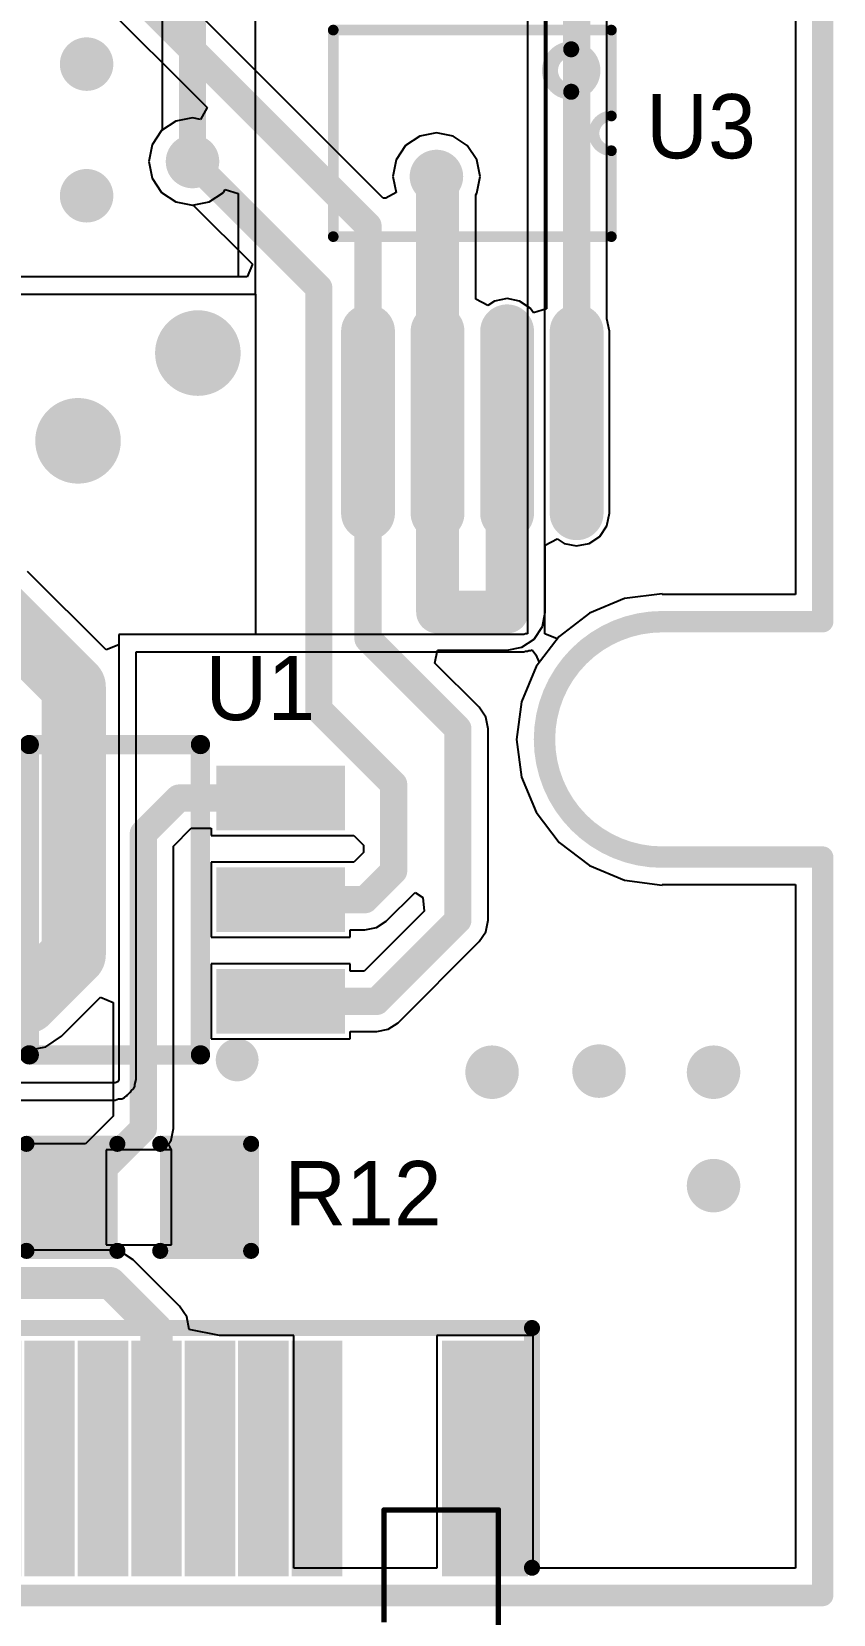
# Model space of a CAD drawing. Extents: x 10.58 to 11.54, y 9.91 to 15.27.
# Drawn here: x 11.126 to 11.421, y 10.331 to 10.914 of the extents above; entities that cross this region are included whole.
import ezdxf

# ---------------------------------------------------------------- set-up
doc = ezdxf.new("R2010")
doc.units = 0
doc.layers.get('0').update_dxf_attribs({"linetype": 'CONTINUOUS'})
for name, color, linetype in [('BOTTOMLAYER', 5, 'CONTINUOUS'), ('BOTTOMPASTE', 16, 'CONTINUOUS'), ('BOTTOMSOLDER', 6, 'CONTINUOUS'), ('KEEPOUTLAYER', 6, 'CONTINUOUS'), ('MULTILAYER', 9, 'CONTINUOUS'), ('TOPLAYER', 1, 'CONTINUOUS'), ('TOPOVERLAY', 2, 'CONTINUOUS'), ('TOPPASTE', 8, 'CONTINUOUS'), ('TOPSOLDER', 216, 'CONTINUOUS'), ('VIAHOLELAYER', 16, 'CONTINUOUS')]:
    doc.layers.add(name, color=color, linetype=linetype)

# ---------------------------------------------------------------- blocks, each defined once
blk = doc.blocks.new('R_0402_41')
at = {"layer": 'TOPLAYER'}
for p, q in [((0.017, 0.0175), (-0.007, 0.0175)), ((-0.007, 0.0175), (-0.007, -0.0175)), ((0.017, -0.0175), (0.017, 0.0175)), ((-0.007, -0.0175), (0.017, -0.0175))]:
    blk.add_line(p, q, dxfattribs=at)
for points in [[(-0.006811, -0.01378), (-0.006811, 0.01378), (-0.030433, -0.01378), (-0.030433, 0.01378)], [(0.040433, -0.01378), (0.040433, 0.01378), (0.016811, -0.01378), (0.016811, 0.01378)]]:
    blk.add_solid(points, dxfattribs=at)
at = {"layer": 'TOPOVERLAY', "const_width": 0.005906}
for points in [[(-0.036339, 0.019685), (-0.036339, -0.019685)], [(-0.002874, 0.019685), (-0.036339, 0.019685)], [(0.046339, 0.019685), (0.012874, 0.019685)], [(0.046339, 0.019685), (0.046339, -0.019685)], [(-0.002874, -0.019685), (-0.036339, -0.019685)], [(0.046339, -0.019685), (0.012874, -0.019685)]]:
    blk.add_lwpolyline(points, dxfattribs=at)
at = {"layer": 'TOPOVERLAY', "const_width": 0.002953}
for points in [[(-0.037815, 0.019685, 1), (-0.034862, 0.019685, 1)], [(-0.037815, 0.019685, 1), (-0.034862, 0.019685, 1)], [(-0.00435, 0.019685, 1), (-0.001398, 0.019685, 1)], [(0.011398, 0.019685, 1), (0.01435, 0.019685, 1)], [(0.044862, 0.019685, 1), (0.047815, 0.019685, 1)], [(0.044862, 0.019685, 1), (0.047815, 0.019685, 1)], [(-0.037815, -0.019685, 1), (-0.034862, -0.019685, 1)], [(-0.037815, -0.019685, 1), (-0.034862, -0.019685, 1)], [(-0.00435, -0.019685, 1), (-0.001398, -0.019685, 1)], [(0.011398, -0.019685, 1), (0.01435, -0.019685, 1)], [(0.044862, -0.019685, 1), (0.047815, -0.019685, 1)], [(0.044862, -0.019685, 1), (0.047815, -0.019685, 1)]]:
    blk.add_lwpolyline(points, format="xyb", close=True, dxfattribs=at)
at = {"layer": 'TOPPASTE'}
for points in [[(-0.006811, -0.01378), (-0.006811, 0.01378), (-0.030433, -0.01378), (-0.030433, 0.01378)], [(0.040433, -0.01378), (0.040433, 0.01378), (0.016811, -0.01378), (0.016811, 0.01378)]]:
    blk.add_solid(points, dxfattribs=at)
at = {"layer": 'TOPSOLDER'}
for points in [[(-0.002811, -0.01778), (-0.002811, 0.01778), (-0.034433, -0.01778), (-0.034433, 0.01778)], [(0.044433, -0.01778), (0.044433, 0.01778), (0.012811, -0.01778), (0.012811, 0.01778)]]:
    blk.add_solid(points, dxfattribs=at)
blk = doc.blocks.new('SOT_23_6L_57')
at = {"layer": 'TOPLAYER'}
for points in [[(-0.045276, 0.080709), (-0.045276, 0.041339), (-0.029528, 0.080709), (-0.029528, 0.041339)], [(-0.007874, 0.080709), (-0.007874, 0.041339), (0.007874, 0.080709), (0.007874, 0.041339)], [(0.029528, 0.080709), (0.029528, 0.041339), (0.045276, 0.080709), (0.045276, 0.041339)], [(-0.045276, -0.041339), (-0.045276, -0.080709), (-0.029528, -0.041339), (-0.029528, -0.080709)], [(-0.007874, -0.041339), (-0.007874, -0.080709), (0.007874, -0.041339), (0.007874, -0.080709)], [(0.029528, -0.041339), (0.029528, -0.080709), (0.045276, -0.041339), (0.045276, -0.080709)]]:
    blk.add_solid(points, dxfattribs=at)
at = {"layer": 'TOPOVERLAY', "const_width": 0.007087}
for points in [[(-0.057087, 0.031496), (0.057087, 0.031496)], [(-0.057087, 0.031496), (-0.057087, -0.031496)], [(0.057087, 0.031496), (0.057087, -0.031496)], [(-0.057087, -0.031496), (0.057087, -0.031496)]]:
    blk.add_lwpolyline(points, dxfattribs=at)
at = {"layer": 'TOPOVERLAY'}
for points, const_width in [([(-0.058858, 0.031496, 1), (-0.055315, 0.031496, 1)], 0.003543), ([(-0.058858, 0.031496, 1), (-0.055315, 0.031496, 1)], 0.003543), ([(0.055315, 0.031496, 1), (0.058858, 0.031496, 1)], 0.003543), ([(0.055315, 0.031496, 1), (0.058858, 0.031496, 1)], 0.003543), ([(-0.058858, -0.031496, 1), (-0.055315, -0.031496, 1)], 0.003543), ([(-0.058858, -0.031496, 1), (-0.055315, -0.031496, 1)], 0.003543), ([(0.055315, -0.031496, 1), (0.058858, -0.031496, 1)], 0.003543), ([(0.055315, -0.031496, 1), (0.058858, -0.031496, 1)], 0.003543), ([(-0.055, -0.045, 1), (-0.062874, -0.045, 1)], 0.007874), ([(-0.064842, -0.045, 1), (-0.060906, -0.045, 1)], 0.003937), ([(-0.056968, -0.045, 1), (-0.053032, -0.045, 1)], 0.003937)]:
    blk.add_lwpolyline(points, format="xyb", close=True, dxfattribs=dict(at, const_width=const_width))
at = {"layer": 'TOPPASTE'}
for points in [[(-0.045276, 0.080709), (-0.045276, 0.041339), (-0.029528, 0.080709), (-0.029528, 0.041339)], [(-0.007874, 0.080709), (-0.007874, 0.041339), (0.007874, 0.080709), (0.007874, 0.041339)], [(0.029528, 0.080709), (0.029528, 0.041339), (0.045276, 0.080709), (0.045276, 0.041339)], [(-0.045276, -0.041339), (-0.045276, -0.080709), (-0.029528, -0.041339), (-0.029528, -0.080709)], [(-0.007874, -0.041339), (-0.007874, -0.080709), (0.007874, -0.041339), (0.007874, -0.080709)], [(0.029528, -0.041339), (0.029528, -0.080709), (0.045276, -0.041339), (0.045276, -0.080709)]]:
    blk.add_solid(points, dxfattribs=at)
at = {"layer": 'TOPSOLDER'}
for points in [[(-0.049276, 0.084709), (-0.049276, 0.037339), (-0.025528, 0.084709), (-0.025528, 0.037339)], [(-0.011874, 0.084709), (-0.011874, 0.037339), (0.011874, 0.084709), (0.011874, 0.037339)], [(0.025528, 0.084709), (0.025528, 0.037339), (0.049276, 0.084709), (0.049276, 0.037339)], [(-0.049276, -0.037339), (-0.049276, -0.084709), (-0.025528, -0.037339), (-0.025528, -0.084709)], [(-0.011874, -0.037339), (-0.011874, -0.084709), (0.011874, -0.037339), (0.011874, -0.084709)], [(0.025528, -0.037339), (0.025528, -0.084709), (0.049276, -0.037339), (0.049276, -0.084709)]]:
    blk.add_solid(points, dxfattribs=at)
blk = doc.blocks.new('TSSOP8_59')
at = {"layer": 'TOPLAYER', "const_width": 0.011811}
for points in [[(0.246063, 0), (0.179134, 0)], [(0.033465, -0.025591), (-0.033465, -0.025591)], [(0.246063, -0.025591), (0.179134, -0.025591)], [(0.033465, -0.051181), (-0.033465, -0.051181)], [(0.246063, -0.051181), (0.179134, -0.051181)], [(0.033465, -0.076772), (-0.033465, -0.076772)], [(0.246063, -0.076772), (0.179134, -0.076772)]]:
    blk.add_lwpolyline(points, dxfattribs=at)
at = {"layer": 'TOPLAYER', "const_width": 0.005906}
for points in [[(0.176181, 0, 1), (0.182087, 0, 1)], [(0.24311, 0, 1), (0.249016, 0, 1)], [(-0.036417, -0.025591, 1), (-0.030512, -0.025591, 1)], [(0.030512, -0.025591, 1), (0.036417, -0.025591, 1)], [(0.176181, -0.025591, 1), (0.182087, -0.025591, 1)], [(0.24311, -0.025591, 1), (0.249016, -0.025591, 1)], [(-0.036417, -0.051181, 1), (-0.030512, -0.051181, 1)], [(0.030512, -0.051181, 1), (0.036417, -0.051181, 1)], [(0.176181, -0.051181, 1), (0.182087, -0.051181, 1)], [(0.24311, -0.051181, 1), (0.249016, -0.051181, 1)], [(-0.036417, -0.076772, 1), (-0.030512, -0.076772, 1)], [(0.030512, -0.076772, 1), (0.036417, -0.076772, 1)], [(0.176181, -0.076772, 1), (0.182087, -0.076772, 1)], [(0.24311, -0.076772, 1), (0.249016, -0.076772, 1)]]:
    blk.add_lwpolyline(points, format="xyb", close=True, dxfattribs=at)
at = {"layer": 'TOPLAYER'}
blk.add_solid([(-0.03937, -0.005906), (0.03937, -0.005906), (-0.03937, 0.005906), (0.03937, 0.005906)], dxfattribs=at)
at = {"layer": 'TOPOVERLAY'}
for points, const_width in [([(0.067323, 0.012795, 1), (0.069291, 0.012795, 1)], 0.001969), ([(0.067323, 0.012795, 1), (0.069291, 0.012795, 1)], 0.001969), ([(0.098917, 0.012795, 1), (0.100886, 0.012795, 1)], 0.001969), ([(0.098917, 0.012795, 1), (0.100886, 0.012795, 1)], 0.001969), ([(0.111713, 0.012795, 1), (0.113681, 0.012795, 1)], 0.001969), ([(0.111713, 0.012795, 1), (0.113681, 0.012795, 1)], 0.001969), ([(0.143307, 0.012795, 1), (0.145276, 0.012795, 1)], 0.001969), ([(0.143307, 0.012795, 1), (0.145276, 0.012795, 1)], 0.001969), ([(0.091, -0.002, 1), (0.07538, -0.002, 1)], 0.005906), ([(0.073903, -0.002, 1), (0.076856, -0.002, 1)], 0.002953), ([(0.089524, -0.002, 1), (0.092476, -0.002, 1)], 0.002953), ([(0.067323, -0.089567, 1), (0.069291, -0.089567, 1)], 0.001969), ([(0.067323, -0.089567, 1), (0.069291, -0.089567, 1)], 0.001969), ([(0.143307, -0.089567, 1), (0.145276, -0.089567, 1)], 0.001969), ([(0.143307, -0.089567, 1), (0.145276, -0.089567, 1)], 0.001969)]:
    blk.add_lwpolyline(points, format="xyb", close=True, dxfattribs=dict(at, const_width=const_width))
at = {"layer": 'TOPOVERLAY', "const_width": 0.003937}
for points in [[(0.099902, 0.012795), (0.068307, 0.012795)], [(0.068307, -0.089567), (0.068307, 0.012795)], [(0.144291, 0.012795), (0.112697, 0.012795)], [(0.144291, -0.089567), (0.144291, 0.012795)], [(0.144291, -0.089567), (0.068307, -0.089567)]]:
    blk.add_lwpolyline(points, dxfattribs=at)
blk.add_lwpolyline([(0.112697, 0.012795, -1), (0.099902, 0.012795)], format="xyb", dxfattribs=at)
at = {"layer": 'TOPPASTE', "const_width": 0.011811}
for points in [[(0.246063, 0), (0.179134, 0)], [(0.033465, -0.025591), (-0.033465, -0.025591)], [(0.246063, -0.025591), (0.179134, -0.025591)], [(0.033465, -0.051181), (-0.033465, -0.051181)], [(0.246063, -0.051181), (0.179134, -0.051181)], [(0.033465, -0.076772), (-0.033465, -0.076772)], [(0.246063, -0.076772), (0.179134, -0.076772)]]:
    blk.add_lwpolyline(points, dxfattribs=at)
at = {"layer": 'TOPPASTE', "const_width": 0.005906}
for points in [[(0.176181, 0, 1), (0.182087, 0, 1)], [(0.24311, 0, 1), (0.249016, 0, 1)], [(-0.036417, -0.025591, 1), (-0.030512, -0.025591, 1)], [(0.030512, -0.025591, 1), (0.036417, -0.025591, 1)], [(0.176181, -0.025591, 1), (0.182087, -0.025591, 1)], [(0.24311, -0.025591, 1), (0.249016, -0.025591, 1)], [(-0.036417, -0.051181, 1), (-0.030512, -0.051181, 1)], [(0.030512, -0.051181, 1), (0.036417, -0.051181, 1)], [(0.176181, -0.051181, 1), (0.182087, -0.051181, 1)], [(0.24311, -0.051181, 1), (0.249016, -0.051181, 1)], [(-0.036417, -0.076772, 1), (-0.030512, -0.076772, 1)], [(0.030512, -0.076772, 1), (0.036417, -0.076772, 1)], [(0.176181, -0.076772, 1), (0.182087, -0.076772, 1)], [(0.24311, -0.076772, 1), (0.249016, -0.076772, 1)]]:
    blk.add_lwpolyline(points, format="xyb", close=True, dxfattribs=at)
at = {"layer": 'TOPPASTE'}
blk.add_solid([(-0.03937, -0.005906), (0.03937, -0.005906), (-0.03937, 0.005906), (0.03937, 0.005906)], dxfattribs=at)
at = {"layer": 'TOPSOLDER', "const_width": 0.019811}
for points in [[(0.246063, 0), (0.179134, 0)], [(0.033465, -0.025591), (-0.033465, -0.025591)], [(0.246063, -0.025591), (0.179134, -0.025591)], [(0.033465, -0.051181), (-0.033465, -0.051181)], [(0.246063, -0.051181), (0.179134, -0.051181)], [(0.033465, -0.076772), (-0.033465, -0.076772)], [(0.246063, -0.076772), (0.179134, -0.076772)]]:
    blk.add_lwpolyline(points, dxfattribs=at)
at = {"layer": 'TOPSOLDER', "const_width": 0.009905}
for points in [[(0.174181, 0, 1), (0.184086, 0, 1)], [(0.24111, 0, 1), (0.251016, 0, 1)], [(-0.038417, -0.025591, 1), (-0.028512, -0.025591, 1)], [(0.028512, -0.025591, 1), (0.038417, -0.025591, 1)], [(0.174181, -0.025591, 1), (0.184086, -0.025591, 1)], [(0.24111, -0.025591, 1), (0.251016, -0.025591, 1)], [(-0.038417, -0.051181, 1), (-0.028512, -0.051181, 1)], [(0.028512, -0.051181, 1), (0.038417, -0.051181, 1)], [(0.174181, -0.051181, 1), (0.184086, -0.051181, 1)], [(0.24111, -0.051181, 1), (0.251016, -0.051181, 1)], [(-0.038417, -0.076772, 1), (-0.028512, -0.076772, 1)], [(0.028512, -0.076772, 1), (0.038417, -0.076772, 1)], [(0.174181, -0.076772, 1), (0.184086, -0.076772, 1)], [(0.24111, -0.076772, 1), (0.251016, -0.076772, 1)]]:
    blk.add_lwpolyline(points, format="xyb", close=True, dxfattribs=at)
at = {"layer": 'TOPSOLDER'}
blk.add_solid([(-0.04337, -0.009905), (0.04337, -0.009905), (-0.04337, 0.009905), (0.04337, 0.009905)], dxfattribs=at)
blk = doc.blocks.new('USB______C_61')
at = {"layer": 'BOTTOMLAYER'}
for points in [[(-0.158268, 0.03937), (-0.18189, 0.03937), (-0.158268, -0.03937), (-0.18189, -0.03937)], [(-0.102953, 0.03937), (-0.113583, 0.03937), (-0.102953, -0.03937), (-0.113583, -0.03937)], [(-0.083268, 0.03937), (-0.093898, 0.03937), (-0.083268, -0.03937), (-0.093898, -0.03937)], [(-0.063583, 0.03937), (-0.074213, 0.03937), (-0.063583, -0.03937), (-0.074213, -0.03937)], [(-0.043898, 0.03937), (-0.054527, 0.03937), (-0.043898, -0.03937), (-0.054527, -0.03937)], [(-0.024213, 0.03937), (-0.034842, 0.03937), (-0.024213, -0.03937), (-0.034842, -0.03937)], [(-0.004528, 0.03937), (-0.015157, 0.03937), (-0.004528, -0.03937), (-0.015157, -0.03937)], [(0.015157, 0.03937), (0.004528, 0.03937), (0.015157, -0.03937), (0.004528, -0.03937)], [(0.034842, 0.03937), (0.024213, 0.03937), (0.034842, -0.03937), (0.024213, -0.03937)], [(0.054527, 0.03937), (0.043898, 0.03937), (0.054527, -0.03937), (0.043898, -0.03937)], [(0.074213, 0.03937), (0.063583, 0.03937), (0.074213, -0.03937), (0.063583, -0.03937)], [(0.093898, 0.03937), (0.083268, 0.03937), (0.093898, -0.03937), (0.083268, -0.03937)], [(0.113583, 0.03937), (0.102953, 0.03937), (0.113583, -0.03937), (0.102953, -0.03937)], [(0.18189, 0.03937), (0.158268, 0.03937), (0.18189, -0.03937), (0.158268, -0.03937)]]:
    blk.add_solid(points, dxfattribs=at)
at = {"layer": 'BOTTOMPASTE'}
for points in [[(-0.158268, 0.03937), (-0.18189, 0.03937), (-0.158268, -0.03937), (-0.18189, -0.03937)], [(-0.102953, 0.03937), (-0.113583, 0.03937), (-0.102953, -0.03937), (-0.113583, -0.03937)], [(-0.083268, 0.03937), (-0.093898, 0.03937), (-0.083268, -0.03937), (-0.093898, -0.03937)], [(-0.063583, 0.03937), (-0.074213, 0.03937), (-0.063583, -0.03937), (-0.074213, -0.03937)], [(-0.043898, 0.03937), (-0.054527, 0.03937), (-0.043898, -0.03937), (-0.054527, -0.03937)], [(-0.024213, 0.03937), (-0.034842, 0.03937), (-0.024213, -0.03937), (-0.034842, -0.03937)], [(-0.004528, 0.03937), (-0.015157, 0.03937), (-0.004528, -0.03937), (-0.015157, -0.03937)], [(0.015157, 0.03937), (0.004528, 0.03937), (0.015157, -0.03937), (0.004528, -0.03937)], [(0.034842, 0.03937), (0.024213, 0.03937), (0.034842, -0.03937), (0.024213, -0.03937)], [(0.054527, 0.03937), (0.043898, 0.03937), (0.054527, -0.03937), (0.043898, -0.03937)], [(0.074213, 0.03937), (0.063583, 0.03937), (0.074213, -0.03937), (0.063583, -0.03937)], [(0.093898, 0.03937), (0.083268, 0.03937), (0.093898, -0.03937), (0.083268, -0.03937)], [(0.113583, 0.03937), (0.102953, 0.03937), (0.113583, -0.03937), (0.102953, -0.03937)], [(0.18189, 0.03937), (0.158268, 0.03937), (0.18189, -0.03937), (0.158268, -0.03937)]]:
    blk.add_solid(points, dxfattribs=at)
at = {"layer": 'BOTTOMSOLDER'}
for points in [[(-0.154268, 0.04337), (-0.18589, 0.04337), (-0.154268, -0.04337), (-0.18589, -0.04337)], [(-0.098953, 0.04337), (-0.117583, 0.04337), (-0.098953, -0.04337), (-0.117583, -0.04337)], [(-0.079268, 0.04337), (-0.097898, 0.04337), (-0.079268, -0.04337), (-0.097898, -0.04337)], [(-0.059583, 0.04337), (-0.078213, 0.04337), (-0.059583, -0.04337), (-0.078213, -0.04337)], [(-0.039898, 0.04337), (-0.058528, 0.04337), (-0.039898, -0.04337), (-0.058528, -0.04337)], [(-0.020213, 0.04337), (-0.038842, 0.04337), (-0.020213, -0.04337), (-0.038842, -0.04337)], [(-0.000528, 0.04337), (-0.019157, 0.04337), (-0.000528, -0.04337), (-0.019157, -0.04337)], [(0.019157, 0.04337), (0.000528, 0.04337), (0.019157, -0.04337), (0.000528, -0.04337)], [(0.038843, 0.04337), (0.020213, 0.04337), (0.038843, -0.04337), (0.020213, -0.04337)], [(0.058528, 0.04337), (0.039898, 0.04337), (0.058528, -0.04337), (0.039898, -0.04337)], [(0.078213, 0.04337), (0.059583, 0.04337), (0.078213, -0.04337), (0.059583, -0.04337)], [(0.097898, 0.04337), (0.079268, 0.04337), (0.097898, -0.04337), (0.079268, -0.04337)], [(0.117583, 0.04337), (0.098953, 0.04337), (0.117583, -0.04337), (0.098953, -0.04337)], [(0.18589, 0.04337), (0.154268, 0.04337), (0.18589, -0.04337), (0.154268, -0.04337)]]:
    blk.add_solid(points, dxfattribs=at)
at = {"layer": 'TOPLAYER'}
for points in [[(-0.158268, 0.03937), (-0.18189, 0.03937), (-0.158268, -0.03937), (-0.18189, -0.03937)], [(-0.102953, 0.03937), (-0.113583, 0.03937), (-0.102953, -0.03937), (-0.113583, -0.03937)], [(-0.083268, 0.03937), (-0.093898, 0.03937), (-0.083268, -0.03937), (-0.093898, -0.03937)], [(-0.063583, 0.03937), (-0.074213, 0.03937), (-0.063583, -0.03937), (-0.074213, -0.03937)], [(-0.043898, 0.03937), (-0.054527, 0.03937), (-0.043898, -0.03937), (-0.054527, -0.03937)], [(-0.024213, 0.03937), (-0.034842, 0.03937), (-0.024213, -0.03937), (-0.034842, -0.03937)], [(-0.004528, 0.03937), (-0.015157, 0.03937), (-0.004528, -0.03937), (-0.015157, -0.03937)], [(0.015157, 0.03937), (0.004528, 0.03937), (0.015157, -0.03937), (0.004528, -0.03937)], [(0.034842, 0.03937), (0.024213, 0.03937), (0.034842, -0.03937), (0.024213, -0.03937)], [(0.054527, 0.03937), (0.043898, 0.03937), (0.054527, -0.03937), (0.043898, -0.03937)], [(0.074213, 0.03937), (0.063583, 0.03937), (0.074213, -0.03937), (0.063583, -0.03937)], [(0.093898, 0.03937), (0.083268, 0.03937), (0.093898, -0.03937), (0.083268, -0.03937)], [(0.113583, 0.03937), (0.102953, 0.03937), (0.113583, -0.03937), (0.102953, -0.03937)], [(0.18189, 0.03937), (0.158268, 0.03937), (0.18189, -0.03937), (0.158268, -0.03937)]]:
    blk.add_solid(points, dxfattribs=at)
at = {"layer": 'TOPOVERLAY', "const_width": 0.005906}
for points in [[(-0.186221, 0.048031), (0.187402, 0.048031)], [(-0.186221, -0.040551), (-0.186221, 0.048031)], [(0.187402, -0.040157), (0.187402, 0.048031)]]:
    blk.add_lwpolyline(points, dxfattribs=at)
at = {"layer": 'TOPOVERLAY', "const_width": 0.002953}
for points in [[(-0.187697, 0.048031, 1), (-0.184744, 0.048031, 1)], [(-0.187697, 0.048031, 1), (-0.184744, 0.048031, 1)], [(0.185925, 0.048031, 1), (0.188878, 0.048031, 1)], [(0.185925, 0.048031, 1), (0.188878, 0.048031, 1)], [(-0.187697, -0.040551, 1), (-0.184744, -0.040551, 1)], [(0.185925, -0.040157, 1), (0.188878, -0.040157, 1)]]:
    blk.add_lwpolyline(points, format="xyb", close=True, dxfattribs=at)
at = {"layer": 'TOPPASTE'}
for points in [[(-0.158268, 0.03937), (-0.18189, 0.03937), (-0.158268, -0.03937), (-0.18189, -0.03937)], [(-0.102953, 0.03937), (-0.113583, 0.03937), (-0.102953, -0.03937), (-0.113583, -0.03937)], [(-0.083268, 0.03937), (-0.093898, 0.03937), (-0.083268, -0.03937), (-0.093898, -0.03937)], [(-0.063583, 0.03937), (-0.074213, 0.03937), (-0.063583, -0.03937), (-0.074213, -0.03937)], [(-0.043898, 0.03937), (-0.054527, 0.03937), (-0.043898, -0.03937), (-0.054527, -0.03937)], [(-0.024213, 0.03937), (-0.034842, 0.03937), (-0.024213, -0.03937), (-0.034842, -0.03937)], [(-0.004528, 0.03937), (-0.015157, 0.03937), (-0.004528, -0.03937), (-0.015157, -0.03937)], [(0.015157, 0.03937), (0.004528, 0.03937), (0.015157, -0.03937), (0.004528, -0.03937)], [(0.034842, 0.03937), (0.024213, 0.03937), (0.034842, -0.03937), (0.024213, -0.03937)], [(0.054527, 0.03937), (0.043898, 0.03937), (0.054527, -0.03937), (0.043898, -0.03937)], [(0.074213, 0.03937), (0.063583, 0.03937), (0.074213, -0.03937), (0.063583, -0.03937)], [(0.093898, 0.03937), (0.083268, 0.03937), (0.093898, -0.03937), (0.083268, -0.03937)], [(0.113583, 0.03937), (0.102953, 0.03937), (0.113583, -0.03937), (0.102953, -0.03937)], [(0.18189, 0.03937), (0.158268, 0.03937), (0.18189, -0.03937), (0.158268, -0.03937)]]:
    blk.add_solid(points, dxfattribs=at)
at = {"layer": 'TOPSOLDER'}
for points in [[(-0.154268, 0.04337), (-0.18589, 0.04337), (-0.154268, -0.04337), (-0.18589, -0.04337)], [(-0.098953, 0.04337), (-0.117583, 0.04337), (-0.098953, -0.04337), (-0.117583, -0.04337)], [(-0.079268, 0.04337), (-0.097898, 0.04337), (-0.079268, -0.04337), (-0.097898, -0.04337)], [(-0.059583, 0.04337), (-0.078213, 0.04337), (-0.059583, -0.04337), (-0.078213, -0.04337)], [(-0.039898, 0.04337), (-0.058528, 0.04337), (-0.039898, -0.04337), (-0.058528, -0.04337)], [(-0.020213, 0.04337), (-0.038842, 0.04337), (-0.020213, -0.04337), (-0.038842, -0.04337)], [(-0.000528, 0.04337), (-0.019157, 0.04337), (-0.000528, -0.04337), (-0.019157, -0.04337)], [(0.019157, 0.04337), (0.000528, 0.04337), (0.019157, -0.04337), (0.000528, -0.04337)], [(0.038843, 0.04337), (0.020213, 0.04337), (0.038843, -0.04337), (0.020213, -0.04337)], [(0.058528, 0.04337), (0.039898, 0.04337), (0.058528, -0.04337), (0.039898, -0.04337)], [(0.078213, 0.04337), (0.059583, 0.04337), (0.078213, -0.04337), (0.059583, -0.04337)], [(0.097898, 0.04337), (0.079268, 0.04337), (0.097898, -0.04337), (0.079268, -0.04337)], [(0.117583, 0.04337), (0.098953, 0.04337), (0.117583, -0.04337), (0.098953, -0.04337)], [(0.18589, 0.04337), (0.154268, 0.04337), (0.18589, -0.04337), (0.154268, -0.04337)]]:
    blk.add_solid(points, dxfattribs=at)

msp = doc.modelspace()

# ---------------------------------------------------------------- linework, layer by layer
at = {"layer": 'BOTTOMLAYER'}
for p, q in [((11.406985, 12.641469), (11.406985, 10.706622)), ((11.208359, 10.817061), (11.208359, 11.400829)), ((11.308359, 11.203957), (11.308359, 10.692123)), ((11.314751, 10.692124), (11.314751, 11.203957)), ((11.174011, 10.946496), (11.174011, 10.877391)), ((11.173777, 10.877234), (11.170296, 10.872025)), ((11.174011, 10.877391), (11.173777, 10.877234)), ((11.170296, 10.872025), (11.169074, 10.86588)), ((11.169074, 10.86588), (11.170296, 10.859735)), ((11.170296, 10.859735), (11.173777, 10.854526)), ((11.173777, 10.854526), (11.178986, 10.851046)), ((11.191275, 10.851046), (11.196484, 10.854526)), ((11.196484, 10.854526), (11.197182, 10.855571)), ((11.197182, 10.855571), (11.201967, 10.854119)), ((11.201967, 10.854119), (11.201967, 10.823453)), ((11.178986, 10.851046), (11.18513, 10.849824)), ((11.18513, 10.849824), (11.191275, 10.851046)), ((11.201967, 10.823453), (11.001226, 10.823453)), ((11.001226, 10.817061), (11.208359, 10.817061)), ((11.344091, 10.705061), (11.331161, 10.699705)), ((11.357966, 10.706888), (11.344091, 10.705061)), ((11.357966, 10.706622), (11.357966, 10.706888)), ((11.406985, 10.706622), (11.357966, 10.706622)), ((11.331161, 10.699705), (11.320059, 10.691186)), ((11.307087, 10.691864), (11.157965, 10.691864)), ((11.157965, 10.691864), (11.157965, 10.685472)), ((11.307713, 10.692123), (11.307087, 10.691864)), ((11.308359, 10.692123), (11.307713, 10.692123)), ((11.319325, 10.690229), (11.314751, 10.692124)), ((11.320059, 10.691186), (11.319325, 10.690229)), ((11.157965, 10.685472), (11.157965, 10.685472)), ((11.157965, 10.685472), (11.157965, 10.685472)), ((11.157965, 10.685472), (11.157965, 10.528175)), ((11.164357, 10.528175), (11.164357, 10.685472)), ((11.164357, 10.685472), (11.307087, 10.685472)), ((11.307087, 10.685472), (11.307713, 10.685731)), ((11.307713, 10.685731), (11.308359, 10.685731)), ((11.308359, 10.685731), (11.308908, 10.685959)), ((11.308908, 10.685959), (11.309534, 10.685959)), ((11.309534, 10.685959), (11.310159, 10.686218)), ((11.310159, 10.686218), (11.310159, 10.686218)), ((11.310159, 10.686218), (11.311518, 10.684447)), ((11.311539, 10.680083), (11.306184, 10.667154)), ((11.311518, 10.684447), (11.312699, 10.681595)), ((11.312699, 10.681595), (11.311539, 10.680083)), ((11.306184, 10.667154), (11.304357, 10.653279)), ((11.304357, 10.653279), (11.306184, 10.639404)), ((11.306184, 10.639404), (11.311539, 10.626475)), ((11.311539, 10.626475), (11.320059, 10.615373)), ((11.320059, 10.615373), (11.331161, 10.606853)), ((11.331161, 10.606853), (11.344091, 10.601498)), ((11.344091, 10.601498), (11.357966, 10.599671)), ((11.357966, 10.599671), (11.357966, 10.599937)), ((11.357966, 10.599937), (11.406985, 10.599937)), ((11.406985, 10.599937), (11.406985, 10.348354)), ((11.157965, 10.528175), (11.157593, 10.527276)), ((11.16387, 10.526279), (11.164357, 10.528175)), ((11.164357, 10.528175), (11.164357, 10.528175)), ((11.164357, 10.528175), (11.164357, 10.528175)), ((11.156694, 10.526904), (11.069382, 10.526904)), ((11.157593, 10.527276), (11.156694, 10.526904)), ((11.160039, 10.521371), (11.160938, 10.52227)), ((11.160938, 10.52227), (11.161214, 10.522384)), ((11.161214, 10.522384), (11.161328, 10.52266)), ((11.161328, 10.52266), (11.161769, 10.5231)), ((11.161769, 10.5231), (11.162209, 10.523541)), ((11.162209, 10.523541), (11.162485, 10.523655)), ((11.162485, 10.523655), (11.162599, 10.523931)), ((11.162599, 10.523931), (11.163498, 10.52483)), ((11.163498, 10.52483), (11.163499, 10.524831)), ((11.163498, 10.52483), (11.163498, 10.52483)), ((11.163498, 10.52483), (11.163498, 10.52483)), ((11.163498, 10.52483), (11.163498, 10.52483)), ((11.163498, 10.52483), (11.163498, 10.52483)), ((11.163498, 10.52483), (11.163499, 10.52483)), ((11.163499, 10.52483), (11.163498, 10.52483)), ((11.163499, 10.524831), (11.16387, 10.525728)), ((11.163499, 10.524831), (11.163499, 10.524831)), ((11.16387, 10.525728), (11.16387, 10.526279)), ((11.072424, 10.520512), (11.156694, 10.520512)), ((11.156694, 10.520512), (11.157869, 10.520998)), ((11.157869, 10.520998), (11.15914, 10.520998)), ((11.15914, 10.520998), (11.160039, 10.52137)), ((11.160039, 10.52137), (11.160039, 10.521371)), ((11.160039, 10.52137), (11.160039, 10.52137)), ((11.160039, 10.52137), (11.160039, 10.52137)), ((11.154801, 10.465324), (11.091963, 10.465324)), ((11.15941, 10.464407), (11.154801, 10.465324)), ((11.154801, 10.465324), (11.154801, 10.465324)), ((11.163317, 10.461797), (11.15941, 10.464407)), ((11.180386, 10.444727), (11.163317, 10.461797)), ((11.180387, 10.444727), (11.180386, 10.444727)), ((11.182997, 10.44082), (11.180387, 10.444727)), ((11.183914, 10.436212), (11.182997, 10.44082)), ((11.195091, 10.433976), (11.183914, 10.436212)), ((11.222462, 10.433976), (11.195091, 10.433976)), ((11.222462, 10.348354), (11.222462, 10.433976)), ((11.310454, 10.433976), (11.275021, 10.433976)), ((11.275021, 10.433976), (11.275021, 10.348354)), ((11.310454, 10.348354), (11.310454, 10.433976)), ((11.275021, 10.348354), (11.222462, 10.348354)), ((11.406985, 10.348354), (11.310454, 10.348354))]:
    msp.add_line(p, q, dxfattribs=at)
for points, const_width in [([(11.18513, 10.86588), (11.18513, 10.958006)], 0.01), ([(11.073967, 10.453282), (11.154801, 10.453282)], 0.011811), ([(11.154801, 10.453282), (11.171871, 10.436212)], 0.011811), ([(11.171871, 10.388701), (11.171871, 10.436212)], 0.011811)]:
    msp.add_lwpolyline(points, dxfattribs=dict(at, const_width=const_width))
for points, const_width in [([(11.141233, 10.901707, 1), (11.151075, 10.901707, 1)], 0.009843), ([(11.180209, 10.86588, 1), (11.190052, 10.86588, 1)], 0.009843), ([(11.182631, 10.86588, 1), (11.18763, 10.86588, 1)], 0.005), ([(11.269973, 10.860368, 1), (11.279815, 10.860368, 1)], 0.009843), ([(11.141233, 10.853282, 1), (11.151075, 10.853282, 1)], 0.009843), ([(11.179225, 10.795408, 1), (11.194973, 10.795408, 1)], 0.015748), ([(11.135131, 10.763124, 1), (11.150878, 10.763124, 1)], 0.015748), ([(11.290446, 10.530841, 1), (11.300288, 10.530841, 1)], 0.009843), ([(11.329816, 10.531235, 1), (11.339658, 10.531235, 1)], 0.009843), ([(11.371942, 10.530841, 1), (11.381784, 10.530841, 1)], 0.009843), ([(11.371942, 10.489109, 1), (11.381784, 10.489109, 1)], 0.009843), ([(11.151849, 10.453282, 1), (11.157754, 10.453282, 1)], 0.005906), ([(11.151849, 10.453282, 1), (11.157754, 10.453282, 1)], 0.005906), ([(11.168919, 10.436212, 1), (11.174824, 10.436212, 1)], 0.005906), ([(11.168919, 10.436212, 1), (11.174824, 10.436212, 1)], 0.005906), ([(11.168919, 10.388701, 1), (11.174824, 10.388701, 1)], 0.005906)]:
    msp.add_lwpolyline(points, format="xyb", close=True, dxfattribs=dict(at, const_width=const_width))
at = {"layer": 'KEEPOUTLAYER', "const_width": 0.007874}
for points in [[(11.417021, 10.696586), (11.417021, 12.641469)], [(11.357966, 10.696586), (11.417021, 10.696586)], [(11.357966, 10.609972), (11.417021, 10.609972)], [(11.417021, 10.338318), (11.417021, 10.609972)], [(10.826469, 10.338318), (11.41702, 10.338318)]]:
    msp.add_lwpolyline(points, dxfattribs=at)
msp.add_lwpolyline([(11.357966, 10.609972, -1), (11.357966, 10.696586)], format="xyb", dxfattribs=at)
at = {"layer": 'KEEPOUTLAYER', "const_width": 0.003937}
for points in [[(11.355997, 10.696586, 1), (11.359934, 10.696586, 1)], [(11.355997, 10.696586, 1), (11.359934, 10.696586, 1)], [(11.415052, 10.696586, 1), (11.418989, 10.696586, 1)], [(11.415052, 10.696586, 1), (11.418989, 10.696586, 1)], [(11.355997, 10.609972, 1), (11.359934, 10.609972, 1)], [(11.355997, 10.609972, 1), (11.359934, 10.609972, 1)], [(11.415052, 10.609972, 1), (11.418989, 10.609972, 1)], [(11.415052, 10.609972, 1), (11.418989, 10.609972, 1)], [(11.415052, 10.338318, 1), (11.418989, 10.338318, 1)], [(11.415052, 10.338318, 1), (11.418989, 10.338318, 1)]]:
    msp.add_lwpolyline(points, format="xyb", close=True, dxfattribs=at)
at = {"layer": 'MULTILAYER'}
for points, const_width in [([(11.141233, 10.901707, 1), (11.151075, 10.901707, 1)], 0.009843), ([(11.180209, 10.86588, 1), (11.190052, 10.86588, 1)], 0.009843), ([(11.269973, 10.860368, 1), (11.279815, 10.860368, 1)], 0.009843), ([(11.141233, 10.853282, 1), (11.151075, 10.853282, 1)], 0.009843), ([(11.179225, 10.795408, 1), (11.194973, 10.795408, 1)], 0.015748), ([(11.135131, 10.763124, 1), (11.150878, 10.763124, 1)], 0.015748), ([(11.290446, 10.530841, 1), (11.300288, 10.530841, 1)], 0.009843), ([(11.329816, 10.531235, 1), (11.339658, 10.531235, 1)], 0.009843), ([(11.371942, 10.530841, 1), (11.381784, 10.530841, 1)], 0.009843), ([(11.371942, 10.489109, 1), (11.381784, 10.489109, 1)], 0.009843)]:
    msp.add_lwpolyline(points, format="xyb", close=True, dxfattribs=dict(at, const_width=const_width))
at = {"layer": 'TOPLAYER'}
for p, q in [((11.406985, 12.641469), (11.406985, 10.706622)), ((11.255246, 10.852434), (11.159359, 10.948321)), ((11.140377, 10.935853), (11.190479, 10.885751)), ((11.315367, 10.937267), (11.315367, 10.811622)), ((11.337606, 10.808027), (11.337606, 10.937267)), ((11.190479, 10.885751), (11.188122, 10.881341)), ((11.173777, 10.877234), (11.170296, 10.872025)), ((11.178986, 10.880714), (11.173777, 10.877234)), ((11.18513, 10.881937), (11.178986, 10.880714)), ((11.188122, 10.881341), (11.18513, 10.881937)), ((11.170296, 10.872025), (11.169074, 10.86588)), ((11.26354, 10.871722), (11.26006, 10.866513)), ((11.26875, 10.875203), (11.26354, 10.871722)), ((11.274894, 10.876425), (11.26875, 10.875203)), ((11.281039, 10.875203), (11.274894, 10.876425)), ((11.286248, 10.871722), (11.281039, 10.875203)), ((11.289729, 10.866513), (11.286248, 10.871722)), ((11.169074, 10.86588), (11.170296, 10.859735)), ((11.26006, 10.866513), (11.258838, 10.860368)), ((11.290951, 10.860368), (11.289729, 10.866513)), ((11.170296, 10.859735), (11.173777, 10.854526)), ((11.258838, 10.860368), (11.260019, 10.854428)), ((11.289729, 10.854224), (11.290951, 10.860368)), ((11.173777, 10.854526), (11.178986, 10.851046)), ((11.260019, 10.854428), (11.25629, 10.852434)), ((11.289355, 10.853664), (11.289729, 10.854224)), ((11.289355, 10.815206), (11.289355, 10.853664)), ((11.178986, 10.851046), (11.18513, 10.849824)), ((11.18513, 10.849824), (11.185407, 10.849879)), ((11.185407, 10.849879), (11.207213, 10.828073)), ((11.25629, 10.852434), (11.255246, 10.852434)), ((11.207213, 10.828073), (11.2053, 10.823453)), ((11.2053, 10.823453), (10.975577, 10.823453)), ((10.975577, 10.817061), (11.208359, 10.817061)), ((11.208359, 10.817061), (11.208359, 10.691864)), ((11.293764, 10.812848), (11.289355, 10.815206)), ((11.296287, 10.814534), (11.293764, 10.812848)), ((11.300896, 10.815451), (11.296287, 10.814534)), ((11.305504, 10.814534), (11.300896, 10.815451)), ((11.309411, 10.811924), (11.305504, 10.814534)), ((11.310582, 10.810171), (11.309411, 10.811924)), ((11.315367, 10.811622), (11.310582, 10.810171)), ((11.337612, 10.808017), (11.337606, 10.808027)), ((11.338529, 10.803409), (11.337612, 10.808017)), ((11.338529, 10.736479), (11.338529, 10.803409)), ((11.335002, 10.727964), (11.337612, 10.731871)), ((11.337612, 10.731871), (11.338529, 10.736479)), ((11.314945, 10.724682), (11.319355, 10.72704)), ((11.319355, 10.72704), (11.321878, 10.725354)), ((11.321878, 10.725354), (11.326486, 10.724437)), ((11.326486, 10.724437), (11.331095, 10.725354)), ((11.331095, 10.725354), (11.335002, 10.727964)), ((11.314945, 10.700132), (11.314945, 10.724682)), ((11.153346, 10.686203), (11.124454, 10.715095)), ((11.344091, 10.705061), (11.331161, 10.699705)), ((11.357966, 10.706888), (11.344091, 10.705061)), ((11.357966, 10.706622), (11.357966, 10.706888)), ((11.406985, 10.706622), (11.357966, 10.706622)), ((11.313876, 10.694756), (11.314945, 10.700132)), ((11.314945, 10.700132), (11.314945, 10.700132)), ((11.314945, 10.700132), (11.314945, 10.700132)), ((11.314945, 10.700132), (11.314945, 10.700132)), ((11.331161, 10.699705), (11.320059, 10.691186)), ((11.208359, 10.691864), (11.157965, 10.691864)), ((11.157965, 10.691864), (11.157965, 10.688116)), ((11.31083, 10.690198), (11.313876, 10.694756)), ((11.320059, 10.691186), (11.311539, 10.680083)), ((11.157965, 10.688116), (11.153346, 10.686203)), ((11.274363, 10.681349), (11.275305, 10.686083)), ((11.275305, 10.686083), (11.300896, 10.686083)), ((11.300896, 10.686083), (11.306272, 10.687152)), ((11.306272, 10.687152), (11.31083, 10.690198)), ((11.290631, 10.665081), (11.274363, 10.681349)), ((11.311539, 10.680083), (11.306184, 10.667154)), ((11.306184, 10.667154), (11.304357, 10.653279)), ((11.293041, 10.661474), (11.290631, 10.665081)), ((11.293888, 10.657219), (11.293041, 10.661474)), ((11.293887, 10.657218), (11.293888, 10.657219)), ((11.293887, 10.586747), (11.293887, 10.657218)), ((11.304357, 10.653279), (11.306184, 10.639404)), ((11.306184, 10.639404), (11.311539, 10.626475)), ((11.311539, 10.626475), (11.320059, 10.615373)), ((11.178139, 10.61403), (11.184692, 10.620583)), ((11.184692, 10.620583), (11.191992, 10.620583)), ((11.191992, 10.620583), (11.191992, 10.617923)), ((11.191992, 10.617923), (11.243173, 10.617923)), ((11.243173, 10.617923), (11.243173, 10.617923)), ((11.243173, 10.617923), (11.244491, 10.617923)), ((11.244491, 10.617923), (11.248027, 10.614387)), ((11.320059, 10.615373), (11.331161, 10.606853)), ((11.178139, 10.510084), (11.178139, 10.61403)), ((11.248027, 10.611616), (11.244491, 10.60808)), ((11.248027, 10.614387), (11.248027, 10.611616)), ((11.243173, 10.60808), (11.191992, 10.60808)), ((11.191992, 10.60808), (11.191992, 10.580521)), ((11.244491, 10.60808), (11.243173, 10.60808)), ((11.243173, 10.60808), (11.243173, 10.60808)), ((11.331161, 10.606853), (11.344091, 10.601498)), ((11.344091, 10.601498), (11.357966, 10.599671)), ((11.357966, 10.599671), (11.357966, 10.599937)), ((11.357966, 10.599937), (11.406985, 10.599937)), ((11.406985, 10.599937), (11.406985, 10.348354)), ((11.256453, 10.586438), (11.267009, 10.596994)), ((11.267009, 10.596994), (11.269896, 10.595065)), ((11.269896, 10.595065), (11.270386, 10.590089)), ((11.270386, 10.590089), (11.248315, 10.568018)), ((11.252845, 10.584028), (11.256453, 10.586438)), ((11.293041, 10.582491), (11.293888, 10.586746)), ((11.293888, 10.586746), (11.293887, 10.586747)), ((11.191992, 10.580521), (11.243173, 10.580521)), ((11.243173, 10.580521), (11.243173, 10.583181)), ((11.243173, 10.583181), (11.24859, 10.583181)), ((11.24859, 10.583181), (11.252845, 10.584028)), ((11.24859, 10.583181), (11.24859, 10.583181)), ((11.290631, 10.578884), (11.293041, 10.582491)), ((11.260783, 10.549036), (11.29063, 10.578884)), ((11.29063, 10.578884), (11.290631, 10.578884)), ((11.243173, 10.570678), (11.191992, 10.570678)), ((11.191992, 10.570678), (11.191992, 10.543119)), ((11.243173, 10.568018), (11.243173, 10.570678)), ((11.248315, 10.568018), (11.243173, 10.568018)), ((11.136954, 10.544126), (11.151282, 10.558454)), ((11.151282, 10.558454), (11.155901, 10.55654)), ((11.155901, 10.55654), (11.155901, 10.51469)), ((11.243173, 10.543119), (11.243173, 10.54578)), ((11.243173, 10.54578), (11.25292, 10.54578)), ((11.25292, 10.54578), (11.252921, 10.54578)), ((11.252921, 10.54578), (11.257176, 10.546626)), ((11.257176, 10.546626), (11.260783, 10.549036)), ((11.124181, 10.538835), (11.131094, 10.54021)), ((11.131094, 10.54021), (11.136954, 10.544126)), ((11.191992, 10.543119), (11.243173, 10.543119)), ((11.155901, 10.51469), (11.145697, 10.504486)), ((11.177293, 10.505829), (11.178139, 10.510084)), ((11.178139, 10.510084), (11.17814, 10.510084)), ((11.17814, 10.510084), (11.178139, 10.510084)), ((11.178139, 10.510084), (11.178139, 10.510084)), ((11.145697, 10.504486), (11.12402, 10.504486)), ((11.176282, 10.504316), (11.176328, 10.504384)), ((11.177359, 10.502301), (11.176282, 10.504316)), ((11.176328, 10.504384), (11.177293, 10.505829)), ((11.177359, 10.5023), (11.177359, 10.502301)), ((11.177359, 10.502301), (11.177359, 10.502301)), ((11.177359, 10.467301), (11.177359, 10.5023)), ((11.15941, 10.464673), (11.159453, 10.465116)), ((11.15941, 10.464407), (11.15941, 10.464673)), ((11.163317, 10.461797), (11.15941, 10.464407)), ((11.15941, 10.464407), (11.15941, 10.464407)), ((11.15941, 10.464407), (11.15941, 10.464407)), ((11.159453, 10.465116), (11.159453, 10.467301)), ((11.159453, 10.467301), (11.177359, 10.467301)), ((11.159453, 10.465116), (11.159453, 10.465116)), ((11.159453, 10.465116), (11.159453, 10.465116)), ((11.180386, 10.444727), (11.163317, 10.461797)), ((11.180387, 10.444727), (11.180386, 10.444727)), ((11.182997, 10.44082), (11.180387, 10.444727)), ((11.183914, 10.436212), (11.182997, 10.44082)), ((11.195091, 10.433976), (11.183914, 10.436212)), ((11.222462, 10.433976), (11.195091, 10.433976)), ((11.222462, 10.348354), (11.222462, 10.433976)), ((11.310454, 10.433976), (11.275021, 10.433976)), ((11.275021, 10.433976), (11.275021, 10.348354)), ((11.310454, 10.348354), (11.310454, 10.433976)), ((11.275021, 10.348354), (11.222462, 10.348354)), ((11.406985, 10.348354), (11.310454, 10.348354))]:
    msp.add_line(p, q, dxfattribs=at)
for points, const_width in [([(11.326486, 10.769944), (11.326486, 10.982542)], 0.01), ([(11.14824, 10.943716), (11.249714, 10.842241)], 0.01), ([(11.18513, 10.86588), (11.231587, 10.819423)], 0.01), ([(11.275305, 10.769944), (11.275305, 10.859957)], 0.015748), ([(11.249714, 10.769944), (11.249714, 10.842241)], 0.01), ([(11.231587, 10.664305), (11.231587, 10.819423)], 0.01), ([(11.275305, 10.700132), (11.275305, 10.769944)], 0.015748), ([(11.300896, 10.700132), (11.300896, 10.769944)], 0.015748), ([(11.300896, 10.720228), (11.300896, 10.769944)], 0.015748), ([(11.249714, 10.690273), (11.249714, 10.769944)], 0.01), ([(11.107235, 10.706768), (11.14143, 10.672573)], 0.023622), ([(11.275305, 10.700132), (11.300896, 10.700132)], 0.015748), ([(11.249714, 10.690273), (11.282768, 10.657219)], 0.01), ([(11.14143, 10.574148), (11.14143, 10.672573)], 0.023622), ([(11.231587, 10.664305), (11.259146, 10.636746)], 0.01), ([(11.282768, 10.586746), (11.282768, 10.657219)], 0.01), ([(11.259146, 10.604857), (11.259146, 10.636746)], 0.01), ([(11.16702, 10.618636), (11.180086, 10.631702)], 0.01), ([(11.180086, 10.631702), (11.217582, 10.631702)], 0.01), ([(11.16702, 10.510084), (11.16702, 10.618636)], 0.01), ([(11.24859, 10.594301), (11.259146, 10.604857)], 0.01), ([(11.217582, 10.594301), (11.24859, 10.594301)], 0.01), ([(11.252921, 10.556899), (11.282768, 10.586746)], 0.01), ([(11.124181, 10.556899), (11.14143, 10.574148)], 0.023622), ([(11.095535, 10.556899), (11.124181, 10.556899)], 0.023622), ([(11.217582, 10.556899), (11.252921, 10.556899)], 0.01), ([(11.141737, 10.484801), (11.16702, 10.510084)], 0.01), ([(11.073967, 10.453282), (11.154801, 10.453282)], 0.011811), ([(11.154801, 10.453282), (11.171871, 10.436212)], 0.011811), ([(11.171871, 10.388701), (11.171871, 10.436212)], 0.011811)]:
    msp.add_lwpolyline(points, dxfattribs=dict(at, const_width=const_width))
for points, const_width in [([(11.141233, 10.901707, 1), (11.151075, 10.901707, 1)], 0.009843), ([(11.180209, 10.86588, 1), (11.190052, 10.86588, 1)], 0.009843), ([(11.182631, 10.86588, 1), (11.18763, 10.86588, 1)], 0.005), ([(11.269973, 10.860368, 1), (11.279815, 10.860368, 1)], 0.009843), ([(11.271368, 10.859957, 1), (11.279242, 10.859957, 1)], 0.007874), ([(11.141233, 10.853282, 1), (11.151075, 10.853282, 1)], 0.009843), ([(11.247215, 10.842241, 1), (11.252214, 10.842241, 1)], 0.005), ([(11.247215, 10.842241, 1), (11.252214, 10.842241, 1)], 0.005), ([(11.229087, 10.819423, 1), (11.234087, 10.819423, 1)], 0.005), ([(11.229087, 10.819423, 1), (11.234087, 10.819423, 1)], 0.005), ([(11.179225, 10.795408, 1), (11.194973, 10.795408, 1)], 0.015748), ([(11.135131, 10.763124, 1), (11.150878, 10.763124, 1)], 0.015748), ([(11.271368, 10.769944, 1), (11.279242, 10.769944, 1)], 0.007874), ([(11.271368, 10.769944, 1), (11.279242, 10.769944, 1)], 0.007874), ([(11.296959, 10.769944, 1), (11.304833, 10.769944, 1)], 0.007874), ([(11.296959, 10.769944, 1), (11.304833, 10.769944, 1)], 0.007874), ([(11.247215, 10.769944, 1), (11.252214, 10.769944, 1)], 0.005), ([(11.247215, 10.769944, 1), (11.252214, 10.769944, 1)], 0.005), ([(11.323986, 10.769944, 1), (11.328986, 10.769944, 1)], 0.005), ([(11.296959, 10.720228, 1), (11.304833, 10.720228, 1)], 0.007874), ([(11.271368, 10.700132, 1), (11.279242, 10.700132, 1)], 0.007874), ([(11.271368, 10.700132, 1), (11.279242, 10.700132, 1)], 0.007874), ([(11.296959, 10.700132, 1), (11.304833, 10.700132, 1)], 0.007874), ([(11.296959, 10.700132, 1), (11.304833, 10.700132, 1)], 0.007874), ([(11.247215, 10.690273, 1), (11.252214, 10.690273, 1)], 0.005), ([(11.247215, 10.690273, 1), (11.252214, 10.690273, 1)], 0.005), ([(11.135524, 10.672573, 1), (11.147335, 10.672573, 1)], 0.011811), ([(11.135524, 10.672573, 1), (11.147335, 10.672573, 1)], 0.011811), ([(11.229087, 10.664305, 1), (11.234087, 10.664305, 1)], 0.005), ([(11.229087, 10.664305, 1), (11.234087, 10.664305, 1)], 0.005), ([(11.280268, 10.657219, 1), (11.285268, 10.657219, 1)], 0.005), ([(11.280268, 10.657219, 1), (11.285268, 10.657219, 1)], 0.005), ([(11.256646, 10.636746, 1), (11.261646, 10.636746, 1)], 0.005), ([(11.256646, 10.636746, 1), (11.261646, 10.636746, 1)], 0.005), ([(11.177586, 10.631702, 1), (11.182586, 10.631702, 1)], 0.005), ([(11.177586, 10.631702, 1), (11.182586, 10.631702, 1)], 0.005), ([(11.215082, 10.631702, 1), (11.220082, 10.631702, 1)], 0.005), ([(11.16452, 10.618636, 1), (11.16952, 10.618636, 1)], 0.005), ([(11.16452, 10.618636, 1), (11.16952, 10.618636, 1)], 0.005), ([(11.256646, 10.604857, 1), (11.261646, 10.604857, 1)], 0.005), ([(11.256646, 10.604857, 1), (11.261646, 10.604857, 1)], 0.005), ([(11.215082, 10.594301, 1), (11.220082, 10.594301, 1)], 0.005), ([(11.24609, 10.594301, 1), (11.25109, 10.594301, 1)], 0.005), ([(11.24609, 10.594301, 1), (11.25109, 10.594301, 1)], 0.005), ([(11.280268, 10.586746, 1), (11.285268, 10.586746, 1)], 0.005), ([(11.280268, 10.586746, 1), (11.285268, 10.586746, 1)], 0.005), ([(11.135524, 10.574148, 1), (11.147335, 10.574148, 1)], 0.011811), ([(11.135524, 10.574148, 1), (11.147335, 10.574148, 1)], 0.011811), ([(11.118275, 10.556899, 1), (11.130086, 10.556899, 1)], 0.011811), ([(11.118275, 10.556899, 1), (11.130086, 10.556899, 1)], 0.011811), ([(11.215082, 10.556899, 1), (11.220082, 10.556899, 1)], 0.005), ([(11.250421, 10.556899, 1), (11.255421, 10.556899, 1)], 0.005), ([(11.250421, 10.556899, 1), (11.255421, 10.556899, 1)], 0.005), ([(11.290446, 10.530841, 1), (11.300288, 10.530841, 1)], 0.009843), ([(11.329816, 10.531235, 1), (11.339658, 10.531235, 1)], 0.009843), ([(11.371942, 10.530841, 1), (11.381784, 10.530841, 1)], 0.009843), ([(11.16452, 10.510084, 1), (11.16952, 10.510084, 1)], 0.005), ([(11.16452, 10.510084, 1), (11.16952, 10.510084, 1)], 0.005), ([(11.371942, 10.489109, 1), (11.381784, 10.489109, 1)], 0.009843), ([(11.139237, 10.484801, 1), (11.144237, 10.484801, 1)], 0.005), ([(11.151849, 10.453282, 1), (11.157754, 10.453282, 1)], 0.005906), ([(11.151849, 10.453282, 1), (11.157754, 10.453282, 1)], 0.005906), ([(11.168919, 10.436212, 1), (11.174824, 10.436212, 1)], 0.005906), ([(11.168919, 10.436212, 1), (11.174824, 10.436212, 1)], 0.005906), ([(11.168919, 10.388701, 1), (11.174824, 10.388701, 1)], 0.005906)]:
    msp.add_lwpolyline(points, format="xyb", close=True, dxfattribs=dict(at, const_width=const_width))
at = {"layer": 'TOPOVERLAY', "const_width": 0.001969}
for points in [[(11.255603, 10.328476), (11.255603, 10.369815)], [(11.255603, 10.369815), (11.297722, 10.369815)], [(11.297729, 9.91509), (11.297729, 10.369815)]]:
    msp.add_lwpolyline(points, dxfattribs=at)
at = {"layer": 'TOPOVERLAY', "const_width": 0.000984}
for points in [[(11.255111, 10.369815, 1), (11.256095, 10.369815, 1)], [(11.255111, 10.369815, 1), (11.256095, 10.369815, 1)], [(11.29723, 10.369815, 1), (11.298214, 10.369815, 1)], [(11.297237, 10.369815, 1), (11.298221, 10.369815, 1)]]:
    msp.add_lwpolyline(points, format="xyb", close=True, dxfattribs=at)
at = {"layer": 'VIAHOLELAYER'}
for points, const_width in [([(11.143201, 10.901707, 1), (11.149107, 10.901707, 1)], 0.005906), ([(11.182178, 10.86588, 1), (11.188083, 10.86588, 1)], 0.005906), ([(11.271942, 10.860368, 1), (11.277847, 10.860368, 1)], 0.005906), ([(11.143201, 10.853282, 1), (11.149107, 10.853282, 1)], 0.005906), ([(11.181193, 10.795408, 1), (11.193005, 10.795408, 1)], 0.011811), ([(11.137099, 10.763124, 1), (11.14891, 10.763124, 1)], 0.011811), ([(11.292414, 10.530841, 1), (11.298319, 10.530841, 1)], 0.005906), ([(11.331784, 10.531235, 1), (11.337689, 10.531235, 1)], 0.005906), ([(11.37391, 10.530841, 1), (11.379815, 10.530841, 1)], 0.005906), ([(11.37391, 10.489109, 1), (11.379815, 10.489109, 1)], 0.005906)]:
    msp.add_lwpolyline(points, format="xyb", close=True, dxfattribs=dict(at, const_width=const_width))

# ---------------------------------------------------------------- block references
for name, p, rotation in [('TSSOP8_59', (11.326486, 10.982542), 270), ('SOT_23_6L_57', (11.156559, 10.594301), 90), ('R_0402_41', (11.170359, 10.484801), 180), ('USB______C_61', (11.122659, 10.388701), 360)]:
    msp.add_blockref(name, p, dxfattribs=dict(rotation=rotation))

# ---------------------------------------------------------------- texts
at = {"layer": 'TOPOVERLAY'}
for s, p in [('U3', (11.35206, 10.867061)), ('U1', (11.189855, 10.660368)), ('R12', (11.218863, 10.474542))]:
    msp.add_text(s, height=0.023622, rotation=360, dxfattribs=at).set_placement(p)

doc.saveas('drawing.dxf')
